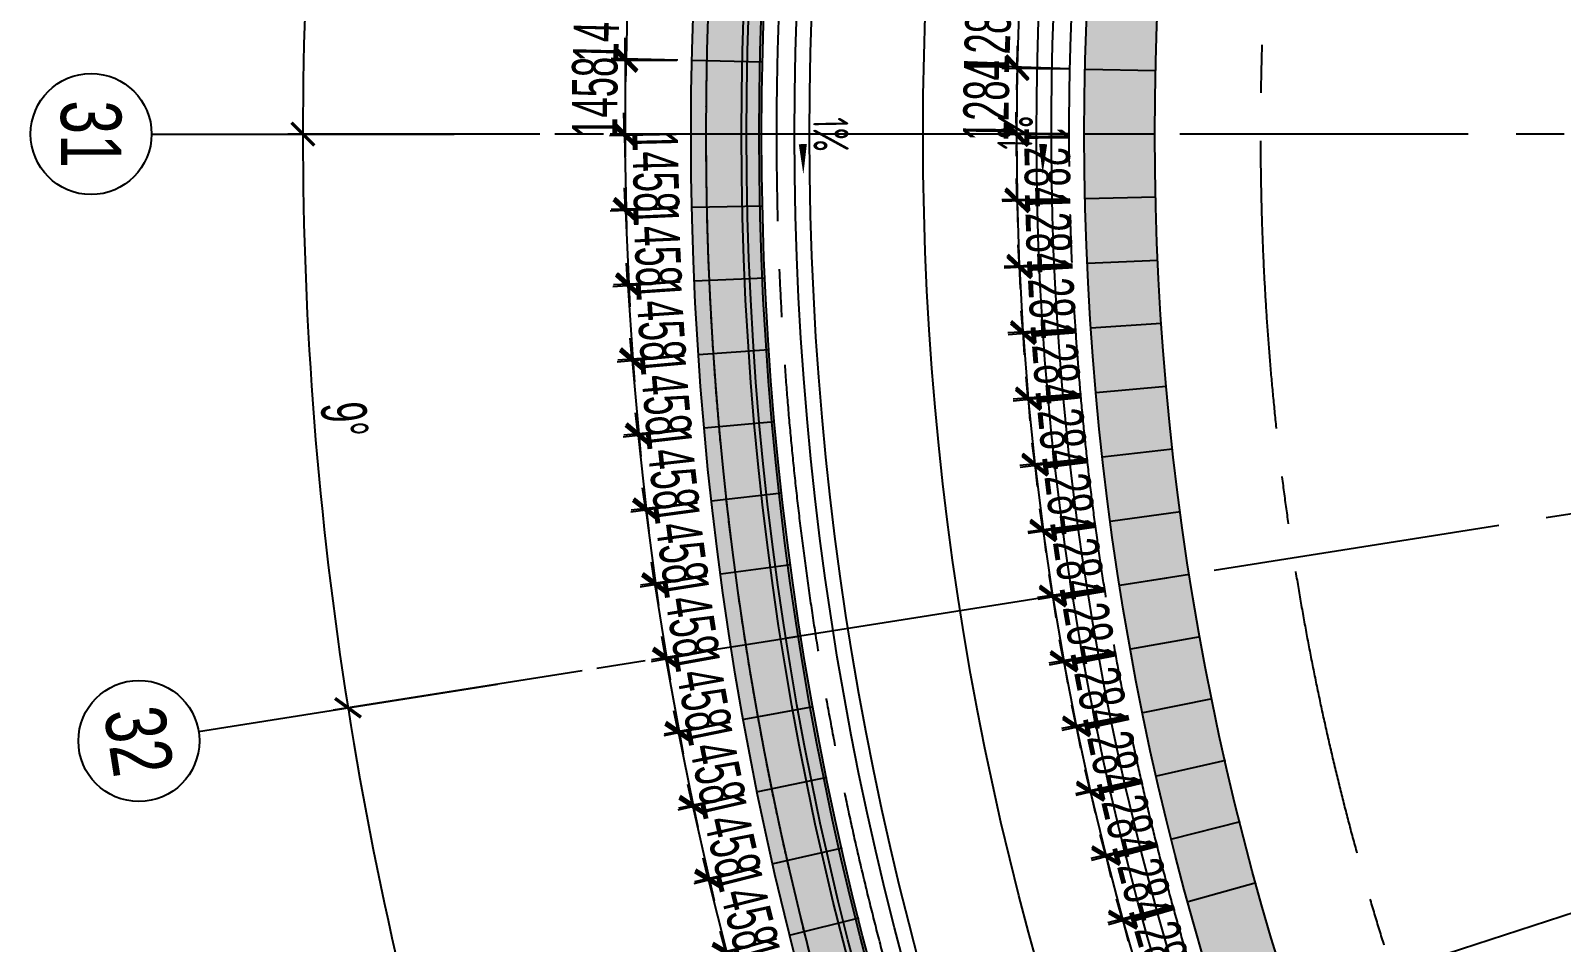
# Model space of a CAD drawing. Extents: x 104132 to 3338343, y -1228862 to 1409848.
# Drawn here: x 1682888 to 1713250, y 74471 to 92544 of the extents above; entities that cross this region are included whole.
import ezdxf
from ezdxf.enums import TextEntityAlignment as Align

# ---------------------------------------------------------------- set-up
doc = ezdxf.new("R2010")
doc.units = 0
doc.linetypes.add('CENTER', pattern=[50.8, 31.75, -6.35, 6.35, -6.35])
doc.linetypes.add('CENTER2', pattern=[28.575, 19.05, -3.175, 3.175, -3.175])
doc.layers.get('0').update_dxf_attribs({"color": 8})
doc.layers.get('Defpoints').update_dxf_attribs({"color": 8})
for name, color, linetype in [('#幕墙线-平面', 8, 'Continuous'), ('#标注', 8, 'Continuous'), ('#轴线', 8, 'CENTER2'), ('A-ROOF-DRAN', 8, 'Continuous'), ('dim', 8, 'Continuous'), ('DIM_SYMB', 8, 'Continuous'), ('DOTE', 8, 'CENTER'), ('IEL-FINE', 8, 'Continuous'), ('分水线', 8, 'Continuous'), ('女儿墙', 8, 'Continuous')]:
    doc.layers.add(name, color=color, linetype=linetype)
doc.styles.add('JHZX', font='jrs.shx', dxfattribs={"width": 0.6, "bigfont": 'jhz.shx'})
doc.styles.add('XD2008', font='xd-hzs.shx', dxfattribs={"width": 0.7, "bigfont": 'xd-hztxt.shx'})
doc.dimstyles.new('JZBZ-300', dxfattribs={"dimscale": 300, "dimtxt": 3, "dimasz": 1.5, "dimexe": 1, "dimexo": 1, "dimgap": 0.5, "dimtad": 1, "dimdec": 0, "dimdsep": 46, "dimtxsty": 'JHZX', "dimblk1": 'ARCHTICK', "dimblk2": 'ARCHTICK', "dimsah": 1, "dimcen": 0, "dimclrd": 1, "dimclre": 1, "dimclrt": 2, "dimadec": 3, "dimazin": 2, "dimtfac": 1, "dimtdec": 0, "dimtix": 1, "dimtmove": 0, "dimatfit": 3, "dimfxl": 1, "dimtolj": 1, "dimlwd": -1, "dimlwe": -1, "dimarcsym": 1})

# ---------------------------------------------------------------- blocks, each defined once
blk = doc.blocks.new('_ARCHTICK')
at = {"color": 0, "linetype": 'ByBlock', "const_width": 0.15}
blk.add_lwpolyline([(-0.5, -0.5), (0.5, 0.5)], dxfattribs=at)
blk = doc.blocks.new('*D34')
at = {"layer": '#标注', "color": 1, "ltscale": 300, "transparency": 16777216}
for p, q in [((504305, -136708), (499367, -135926)), ((503468, -147346), (498468, -147346))]:
    blk.add_line(p, q, dxfattribs=at)
blk.add_arc((571468, -147346), 72700, 171, 180, dxfattribs=at)
at = {"layer": 'Defpoints', "color": 0, "ltscale": 300, "transparency": 16777216}
for p in [(504601, -136755), (499166, -139747), (503768, -147346), (571468, -147346)]:
    blk.add_point(p, dxfattribs=at)
at = {"layer": '#标注', "color": 1, "ltscale": 300, "transparency": 16777216, "xscale": 450, "yscale": 450, "zscale": 450}
for p, rotation in [((499663, -135973), 81.00000000000038), ((498768, -147346), 270.0000000000004)]:
    blk.add_blockref('_ARCHTICK', p, dxfattribs=dict(at, rotation=rotation))
at = {"layer": '#标注', "color": 2, "ltscale": 300, "transparency": 16777216, "insert": (498394, -141595), "char_height": 900, "attachment_point": 5, "rotation": 85.5, "style": 'JHZX'}
blk.add_mtext('\\A1;9°', dxfattribs=at)
blk = doc.blocks.new('*D35')
at = {"layer": '#标注', "color": 1, "ltscale": 300, "transparency": 16777216}
for p, q in [((503468, -147346), (498468, -147346)), ((504305, -157983), (499367, -158766))]:
    blk.add_line(p, q, dxfattribs=at)
blk.add_arc((571468, -147346), 72700, 180, 189, dxfattribs=at)
at = {"layer": 'Defpoints', "color": 0, "ltscale": 300, "transparency": 16777216}
for p in [(503768, -147346), (571468, -147346), (498867, -151151), (504601, -157937)]:
    blk.add_point(p, dxfattribs=at)
at = {"layer": '#标注', "color": 1, "ltscale": 300, "transparency": 16777216, "xscale": 450, "yscale": 450, "zscale": 450}
for p, rotation in [((498768, -147346), 90.00000000000037), ((499663, -158719), 279.0000000000001)]:
    blk.add_blockref('_ARCHTICK', p, dxfattribs=dict(at, rotation=rotation))
at = {"layer": '#标注', "color": 2, "ltscale": 300, "transparency": 16777216, "insert": (499590, -153003), "char_height": 900, "attachment_point": 5, "rotation": 274.5, "style": 'JHZX'}
blk.add_mtext('\\A1;9°', dxfattribs=at)
blk = doc.blocks.new('*D36')
at = {"layer": '#标注', "color": 1, "ltscale": 300, "transparency": 16777216}
for p, q in [((504305, -157983), (499367, -158766)), ((506796, -168359), (502041, -169904))]:
    blk.add_line(p, q, dxfattribs=at)
blk.add_arc((571468, -147346), 72700, 189, 198, dxfattribs=at)
at = {"layer": 'Defpoints', "color": 0, "ltscale": 300, "transparency": 16777216}
for p in [(571468, -147346), (504601, -157937), (500357, -162461), (507081, -168266)]:
    blk.add_point(p, dxfattribs=at)
at = {"layer": '#标注', "color": 1, "ltscale": 300, "transparency": 16777216, "xscale": 450, "yscale": 450, "zscale": 450}
for p, rotation in [((499663, -158719), 98.99999999999973), ((502326, -169811), 287.9999999999989)]:
    blk.add_blockref('_ARCHTICK', p, dxfattribs=dict(at, rotation=rotation))
at = {"layer": '#标注', "color": 2, "ltscale": 300, "transparency": 16777216, "insert": (501360, -164177), "char_height": 900, "attachment_point": 5, "rotation": 283.5, "style": 'JHZX'}
blk.add_mtext('\\A1;9°', dxfattribs=at)
blk = doc.blocks.new('*U1046')
blk.add_line((0, -20), (0, 0))
blk.add_circle((0, -24), 4)
at = {"style": 'JHZX', "width": 0.75}
blk.add_attdef('AXES', text='', height=4, dxfattribs=at).set_placement((0, -24), align=Align.MIDDLE_CENTER)
blk = doc.blocks.new('A$C49f573b4')
at = {"layer": '女儿墙'}
for radius in [63900, 63650]:
    blk.add_circle((0, 0), radius, dxfattribs=at)
blk = doc.blocks.new('*U481')
at = {"layer": '#幕墙线-平面', "ltscale": 300}
blk.add_line((63600, -63600), (65000, -63600), dxfattribs=at)
blk = doc.blocks.new('*U482')
at = {"layer": '#幕墙线-平面'}
for p, rotation in [((901735, -26753), 178.7142857143083), ((903162, -26769), 180), ((904590, -26753), 181.2857142857354), ((906016, -26705), 182.5714285714491), ((907441, -26625), 183.8571428571628), ((908864, -26513), 185.142857142876), ((910283, -26369), 186.4285714285899), ((911700, -26193), 187.7142857143037), ((913112, -25986), 189.000000000017), ((914519, -25747), 190.2857142857308), ((915920, -25476), 191.5714285714447), ((917315, -25174), 192.857142857158), ((918703, -24841), 194.1428571428715)]:
    blk.add_blockref('*U481', p, dxfattribs=dict(at, rotation=rotation))
blk = doc.blocks.new('*U483')
at = {"layer": '#幕墙线-平面', "ltscale": 300}
blk.add_line((55800, -55800), (57200, -55800), dxfattribs=at)
blk = doc.blocks.new('*U484')
at = {"layer": '#幕墙线-平面'}
for p, rotation in [((901910, -18955), 178.7142857143046), ((903162, -18969), 180), ((904415, -18955), 181.2857142857317), ((905666, -18913), 182.5714285714449), ((906916, -18843), 183.8571428571585), ((908164, -18744), 185.1428571428724), ((909410, -18618), 186.4285714285867), ((910653, -18464), 187.7142857143011), ((911892, -18282), 189.0000000000151), ((913126, -18072), 190.2857142857286), ((914355, -17835), 191.5714285714424), ((915579, -17570), 192.857142857156), ((916797, -17278), 194.14285714287), ((918007, -16958), 195.4285714285845)]:
    blk.add_blockref('*U483', p, dxfattribs=dict(at, rotation=rotation))
blk = doc.blocks.new('*D539')
at = {"layer": 'Defpoints', "color": 0, "ltscale": 300, "transparency": 16777216}
for p in [(840135, 20949), (840523, 19544), (839247, 19192)]:
    blk.add_point(p, dxfattribs=at)
at = {"layer": 'dim', "color": 1, "ltscale": 300, "transparency": 16777216}
for p, q in [((838859, 20597), (838740, 21031)), ((839846, 20870), (838570, 20518)), ((838859, 20597), (839247, 19192)), ((840233, 19464), (838958, 19112)), ((839247, 19192), (839367, 18758))]:
    blk.add_line(p, q, dxfattribs=at)
at = {"layer": 'dim', "color": 1, "ltscale": 300, "transparency": 16777216, "xscale": 450, "yscale": 450, "zscale": 450}
for p, rotation in [((838859, 20597), 285.4285714285944), ((839247, 19192), 105.4285714285944)]:
    blk.add_blockref('_ARCHTICK', p, dxfattribs=dict(at, rotation=rotation))
at = {"layer": 'dim', "color": 2, "ltscale": 300, "transparency": 16777216, "insert": (839632, 20054), "char_height": 900, "attachment_point": 5, "rotation": 285.4286, "style": 'JHZX'}
blk.add_mtext('\\A1;1458', dxfattribs=at)
blk = doc.blocks.new('*D540')
at = {"layer": 'Defpoints', "color": 0, "ltscale": 300, "transparency": 16777216}
for p in [(839794, 22368), (840151, 20953), (838868, 20630)]:
    blk.add_point(p, dxfattribs=at)
at = {"layer": 'dim', "color": 1, "ltscale": 300, "transparency": 16777216}
for p, q in [((838511, 22044), (838401, 22481)), ((839503, 22294), (838220, 21971)), ((838511, 22044), (838868, 20630)), ((839860, 20880), (838577, 20557)), ((838868, 20630), (838978, 20194))]:
    blk.add_line(p, q, dxfattribs=at)
at = {"layer": 'dim', "color": 1, "ltscale": 300, "transparency": 16777216, "xscale": 450, "yscale": 450, "zscale": 450}
for p, rotation in [((838511, 22044), 284.1428571428804), ((838868, 20630), 104.1428571428804)]:
    blk.add_blockref('_ARCHTICK', p, dxfattribs=dict(at, rotation=rotation))
at = {"layer": 'dim', "color": 2, "ltscale": 300, "transparency": 16777216, "insert": (839271, 21484), "char_height": 900, "attachment_point": 5, "rotation": 284.1429, "style": 'JHZX'}
blk.add_mtext('\\A1;1458', dxfattribs=at)
blk = doc.blocks.new('*D541')
at = {"layer": 'Defpoints', "color": 0, "ltscale": 300, "transparency": 16777216}
for p in [(839486, 23793), (839810, 22371), (838520, 22077)]:
    blk.add_point(p, dxfattribs=at)
at = {"layer": 'dim', "color": 1, "ltscale": 300, "transparency": 16777216}
for p, q in [((839193, 23726), (837903, 23432)), ((838196, 23499), (838096, 23938)), ((838196, 23499), (838520, 22077)), ((839518, 22305), (838228, 22010)), ((838520, 22077), (838621, 21638))]:
    blk.add_line(p, q, dxfattribs=at)
at = {"layer": 'dim', "color": 1, "ltscale": 300, "transparency": 16777216, "xscale": 450, "yscale": 450, "zscale": 450}
for p, rotation in [((838196, 23499), 282.8571428571627), ((838520, 22077), 102.8571428571628)]:
    blk.add_blockref('_ARCHTICK', p, dxfattribs=dict(at, rotation=rotation))
at = {"layer": 'dim', "color": 2, "ltscale": 300, "transparency": 16777216, "insert": (838943, 22921), "char_height": 900, "attachment_point": 5, "rotation": 282.8571, "style": 'JHZX'}
blk.add_mtext('\\A1;1458', dxfattribs=at)
blk = doc.blocks.new('*D542')
at = {"layer": 'Defpoints', "color": 0, "ltscale": 300, "transparency": 16777216}
for p in [(839209, 25225), (839502, 23796), (838206, 23531)]:
    blk.add_point(p, dxfattribs=at)
at = {"layer": 'dim', "color": 1, "ltscale": 300, "transparency": 16777216}
for p, q in [((837913, 24960), (837823, 25401)), ((838915, 25165), (837619, 24900)), ((837913, 24960), (838206, 23531)), ((839208, 23736), (837912, 23471)), ((838206, 23531), (838296, 23090))]:
    blk.add_line(p, q, dxfattribs=at)
at = {"layer": 'dim', "color": 1, "ltscale": 300, "transparency": 16777216, "xscale": 450, "yscale": 450, "zscale": 450}
for p, rotation in [((837913, 24960), 281.5714285714531), ((838206, 23531), 101.5714285714531)]:
    blk.add_blockref('_ARCHTICK', p, dxfattribs=dict(at, rotation=rotation))
at = {"layer": 'dim', "color": 2, "ltscale": 300, "transparency": 16777216, "insert": (838647, 24366), "char_height": 900, "attachment_point": 5, "rotation": 281.5714, "style": 'JHZX'}
blk.add_mtext('\\A1;1458', dxfattribs=at)
blk = doc.blocks.new('*D543')
at = {"layer": 'Defpoints', "color": 0, "ltscale": 300, "transparency": 16777216}
for p in [(838965, 26663), (839225, 25228), (837924, 24992)]:
    blk.add_point(p, dxfattribs=at)
at = {"layer": 'dim', "color": 1, "ltscale": 300, "transparency": 16777216}
for p, q in [((837663, 26427), (837583, 26870)), ((838670, 26610), (837368, 26373)), ((837663, 26427), (837924, 24992)), ((838930, 25175), (837628, 24938)), ((837924, 24992), (838004, 24549))]:
    blk.add_line(p, q, dxfattribs=at)
at = {"layer": 'dim', "color": 1, "ltscale": 300, "transparency": 16777216, "xscale": 450, "yscale": 450, "zscale": 450}
for p, rotation in [((837663, 26427), 280.2857142857374), ((837924, 24992), 100.2857142857373)]:
    blk.add_blockref('_ARCHTICK', p, dxfattribs=dict(at, rotation=rotation))
at = {"layer": 'dim', "color": 2, "ltscale": 300, "transparency": 16777216, "insert": (838384, 25817), "char_height": 900, "attachment_point": 5, "rotation": 280.2857, "style": 'JHZX'}
blk.add_mtext('\\A1;1458', dxfattribs=at)
blk = doc.blocks.new('*D544')
at = {"layer": 'Defpoints', "color": 0, "ltscale": 300, "transparency": 16777216}
for p in [(838753, 28106), (837674, 26459), (838981, 26666)]:
    blk.add_point(p, dxfattribs=at)
at = {"layer": 'dim', "color": 1, "ltscale": 300, "transparency": 16777216}
for p, q in [((837446, 27899), (837376, 28344)), ((838457, 28059), (837150, 27852)), ((837446, 27899), (837674, 26459)), ((838685, 26619), (837378, 26412)), ((837674, 26459), (837745, 26014))]:
    blk.add_line(p, q, dxfattribs=at)
at = {"layer": 'dim', "color": 1, "ltscale": 300, "transparency": 16777216, "xscale": 450, "yscale": 450, "zscale": 450}
for p, rotation in [((837446, 27899), 279.0000000000229), ((837674, 26459), 99.00000000002282)]:
    blk.add_blockref('_ARCHTICK', p, dxfattribs=dict(at, rotation=rotation))
at = {"layer": 'dim', "color": 2, "ltscale": 300, "transparency": 16777216, "insert": (838153, 27273), "char_height": 900, "attachment_point": 5, "rotation": 279, "style": 'JHZX'}
blk.add_mtext('\\A1;1458', dxfattribs=at)
blk = doc.blocks.new('*D545')
at = {"layer": 'Defpoints', "color": 0, "ltscale": 300, "transparency": 16777216}
for p in [(838573, 29554), (838769, 28108), (837458, 27931)]:
    blk.add_point(p, dxfattribs=at)
at = {"layer": 'dim', "color": 1, "ltscale": 300, "transparency": 16777216}
for p, q in [((837262, 29376), (837202, 29822)), ((838276, 29513), (836965, 29336)), ((837262, 29376), (837458, 27931)), ((838472, 28068), (837161, 27891)), ((837458, 27931), (837518, 27485))]:
    blk.add_line(p, q, dxfattribs=at)
at = {"layer": 'dim', "color": 1, "ltscale": 300, "transparency": 16777216, "xscale": 450, "yscale": 450, "zscale": 450}
for p, rotation in [((837262, 29376), 277.7142857143112), ((837458, 27931), 97.71428571431127)]:
    blk.add_blockref('_ARCHTICK', p, dxfattribs=dict(at, rotation=rotation))
at = {"layer": 'dim', "color": 2, "ltscale": 300, "transparency": 16777216, "insert": (837955, 28734), "char_height": 900, "attachment_point": 5, "rotation": 277.7143, "style": 'JHZX'}
blk.add_mtext('\\A1;1458', dxfattribs=at)
blk = doc.blocks.new('*D546')
at = {"layer": 'Defpoints', "color": 0, "ltscale": 300, "transparency": 16777216}
for p in [(838426, 31005), (838590, 29555), (837275, 29407)]:
    blk.add_point(p, dxfattribs=at)
at = {"layer": 'dim', "color": 1, "ltscale": 300, "transparency": 16777216}
for p, q in [((837112, 30857), (837061, 31304)), ((838128, 30971), (836814, 30823)), ((837112, 30857), (837275, 29407)), ((838291, 29522), (836977, 29374)), ((837275, 29407), (837325, 28960))]:
    blk.add_line(p, q, dxfattribs=at)
at = {"layer": 'dim', "color": 1, "ltscale": 300, "transparency": 16777216, "xscale": 450, "yscale": 450, "zscale": 450}
for p, rotation in [((837112, 30857), 276.4285714285972), ((837275, 29407), 96.42857142859724)]:
    blk.add_blockref('_ARCHTICK', p, dxfattribs=dict(at, rotation=rotation))
at = {"layer": 'dim', "color": 2, "ltscale": 300, "transparency": 16777216, "insert": (837789, 30199), "char_height": 900, "attachment_point": 5, "rotation": 276.4286, "style": 'JHZX'}
blk.add_mtext('\\A1;1458', dxfattribs=at)
blk = doc.blocks.new('*D547')
at = {"layer": 'Defpoints', "color": 0, "ltscale": 300, "transparency": 16777216}
for p in [(838312, 32459), (838443, 31006), (837125, 30888)]:
    blk.add_point(p, dxfattribs=at)
at = {"layer": 'dim', "color": 1, "ltscale": 300, "transparency": 16777216}
for p, q in [((836994, 32340), (836954, 32788)), ((838013, 32432), (836695, 32313)), ((836994, 32340), (837125, 30888)), ((838144, 30979), (836826, 30861)), ((837125, 30888), (837165, 30439))]:
    blk.add_line(p, q, dxfattribs=at)
at = {"layer": 'dim', "color": 1, "ltscale": 300, "transparency": 16777216, "xscale": 450, "yscale": 450, "zscale": 450}
for p, rotation in [((836994, 32340), 275.1428571428845), ((837125, 30888), 95.14285714288447)]:
    blk.add_blockref('_ARCHTICK', p, dxfattribs=dict(at, rotation=rotation))
at = {"layer": 'dim', "color": 2, "ltscale": 300, "transparency": 16777216, "insert": (837657, 31668), "char_height": 900, "attachment_point": 5, "rotation": 275.1429, "style": 'JHZX'}
blk.add_mtext('\\A1;1458', dxfattribs=at)
blk = doc.blocks.new('*D548')
at = {"layer": 'Defpoints', "color": 0, "ltscale": 300, "transparency": 16777216}
for p in [(838230, 33915), (837008, 32371), (838328, 32460)]:
    blk.add_point(p, dxfattribs=at)
at = {"layer": 'dim', "color": 1, "ltscale": 300, "transparency": 16777216}
for p, q in [((836910, 33826), (836880, 34275)), ((837931, 33895), (836611, 33806)), ((836910, 33826), (837008, 32371)), ((838029, 32440), (836709, 32351)), ((837008, 32371), (837038, 31922))]:
    blk.add_line(p, q, dxfattribs=at)
at = {"layer": 'dim', "color": 1, "ltscale": 300, "transparency": 16777216, "xscale": 450, "yscale": 450, "zscale": 450}
for p, rotation in [((836910, 33826), 273.8571428571719), ((837008, 32371), 93.85714285717185)]:
    blk.add_blockref('_ARCHTICK', p, dxfattribs=dict(at, rotation=rotation))
at = {"layer": 'dim', "color": 2, "ltscale": 300, "transparency": 16777216, "insert": (837558, 33139), "char_height": 900, "attachment_point": 5, "rotation": 273.8571, "style": 'JHZX'}
blk.add_mtext('\\A1;1458', dxfattribs=at)
blk = doc.blocks.new('*D549')
at = {"layer": 'Defpoints', "color": 0, "ltscale": 300, "transparency": 16777216}
for p in [(838181, 35373), (836925, 33856), (838246, 33916)]:
    blk.add_point(p, dxfattribs=at)
at = {"layer": 'dim', "color": 1, "ltscale": 300, "transparency": 16777216}
for p, q in [((836859, 35313), (836839, 35763)), ((837881, 35359), (836560, 35300)), ((836859, 35313), (836925, 33856)), ((837947, 33902), (836625, 33843)), ((836925, 33856), (836945, 33407))]:
    blk.add_line(p, q, dxfattribs=at)
at = {"layer": 'dim', "color": 1, "ltscale": 300, "transparency": 16777216, "xscale": 450, "yscale": 450, "zscale": 450}
for p, rotation in [((836859, 35313), 272.5714285714539), ((836925, 33856), 92.57142857145394)]:
    blk.add_blockref('_ARCHTICK', p, dxfattribs=dict(at, rotation=rotation))
at = {"layer": 'dim', "color": 2, "ltscale": 300, "transparency": 16777216, "insert": (837491, 34612), "char_height": 900, "attachment_point": 5, "rotation": 272.5714, "style": 'JHZX'}
blk.add_mtext('\\A1;1458', dxfattribs=at)
blk = doc.blocks.new('*D550')
at = {"layer": 'Defpoints', "color": 0, "ltscale": 300, "transparency": 16777216}
for p in [(838165, 36831), (836875, 35343), (838197, 35373)]:
    blk.add_point(p, dxfattribs=at)
at = {"layer": 'dim', "color": 1, "ltscale": 300, "transparency": 16777216}
for p, q in [((836842, 36801), (836832, 37251)), ((837865, 36824), (836542, 36795)), ((836842, 36801), (836875, 35343)), ((837897, 35366), (836575, 35337)), ((836875, 35343), (836885, 34893))]:
    blk.add_line(p, q, dxfattribs=at)
at = {"layer": 'dim', "color": 1, "ltscale": 300, "transparency": 16777216, "xscale": 450, "yscale": 450, "zscale": 450}
for p, rotation in [((836842, 36801), 271.2857142857409), ((836875, 35343), 91.28571428574091)]:
    blk.add_blockref('_ARCHTICK', p, dxfattribs=dict(at, rotation=rotation))
at = {"layer": 'dim', "color": 2, "ltscale": 300, "transparency": 16777216, "insert": (837458, 36086), "char_height": 900, "attachment_point": 5, "rotation": 271.2857, "style": 'JHZX'}
blk.add_mtext('\\A1;1458', dxfattribs=at)
blk = doc.blocks.new('*D551')
at = {"layer": 'Defpoints', "color": 0, "ltscale": 300, "transparency": 16777216}
for p in [(838181, 38289), (836858, 36831), (838181, 36831)]:
    blk.add_point(p, dxfattribs=at)
at = {"layer": 'dim', "color": 1, "ltscale": 300, "transparency": 16777216}
for p, q in [((836858, 38289), (836858, 38739)), ((837881, 38289), (836558, 38289)), ((836858, 38289), (836858, 36831)), ((837881, 36831), (836558, 36831)), ((836858, 36831), (836858, 36381))]:
    blk.add_line(p, q, dxfattribs=at)
at = {"layer": 'dim', "color": 1, "ltscale": 300, "transparency": 16777216, "xscale": 450, "yscale": 450, "zscale": 450}
for p, rotation in [((836858, 38289), 270), ((836858, 36831), 90)]:
    blk.add_blockref('_ARCHTICK', p, dxfattribs=dict(at, rotation=rotation))
at = {"layer": 'dim', "color": 2, "ltscale": 300, "transparency": 16777216, "insert": (836258, 37560), "char_height": 900, "attachment_point": 5, "rotation": 90, "style": 'JHZX'}
blk.add_mtext('\\A1;1458', dxfattribs=at)
blk = doc.blocks.new('*D552')
at = {"layer": 'Defpoints', "color": 0, "ltscale": 300, "transparency": 16777216}
for p in [(838230, 39747), (836875, 38319), (838197, 38289)]:
    blk.add_point(p, dxfattribs=at)
at = {"layer": 'dim', "color": 1, "ltscale": 300, "transparency": 16777216}
for p, q in [((836907, 39777), (836918, 40227)), ((837930, 39754), (836607, 39784)), ((836907, 39777), (836875, 38319)), ((837897, 38296), (836575, 38326)), ((836875, 38319), (836865, 37869))]:
    blk.add_line(p, q, dxfattribs=at)
at = {"layer": 'dim', "color": 1, "ltscale": 300, "transparency": 16777216, "xscale": 450, "yscale": 450, "zscale": 450}
for p, rotation in [((836907, 39777), 268.7142857143139), ((836875, 38319), 88.71428571431396)]:
    blk.add_blockref('_ARCHTICK', p, dxfattribs=dict(at, rotation=rotation))
at = {"layer": 'dim', "color": 2, "ltscale": 300, "transparency": 16777216, "insert": (836291, 39061), "char_height": 900, "attachment_point": 5, "rotation": 88.7143, "style": 'JHZX'}
blk.add_mtext('\\A1;1458', dxfattribs=at)
blk = doc.blocks.new('*D798')
at = {"layer": '#标注', "color": 1, "ltscale": 300, "transparency": 16777216}
for p, q in [((844673, 39443), (844688, 39892)), ((845720, 39407), (844373, 39453)), ((844673, 39443), (844630, 38160)), ((845677, 38125), (844330, 38170)), ((844630, 38160), (844615, 37710))]:
    blk.add_line(p, q, dxfattribs=at)
at = {"layer": 'Defpoints', "color": 0, "ltscale": 300, "transparency": 16777216}
for p in [(846020, 39397), (844630, 38160), (845977, 38115)]:
    blk.add_point(p, dxfattribs=at)
at = {"layer": '#标注', "color": 1, "ltscale": 300, "transparency": 16777216, "xscale": 450, "yscale": 450, "zscale": 450}
for p, rotation in [((844673, 39443), 268.0714285702117), ((844630, 38160), 88.0714285702117)]:
    blk.add_blockref('_ARCHTICK', p, dxfattribs=dict(at, rotation=rotation))
at = {"layer": '#标注', "color": 2, "ltscale": 300, "transparency": 16777216, "insert": (844052, 38821), "char_height": 900, "attachment_point": 5, "rotation": 88.0714, "style": 'JHZX'}
blk.add_mtext('\\A1;1284', dxfattribs=at)
blk = doc.blocks.new('*D799')
at = {"layer": '#标注', "color": 1, "ltscale": 300, "transparency": 16777216}
for p, q in [((844629, 38130), (844634, 38580)), ((845677, 38118), (844329, 38133)), ((844629, 38130), (844615, 36846)), ((845663, 36834), (844315, 36850)), ((844615, 36846), (844610, 36396))]:
    blk.add_line(p, q, dxfattribs=at)
at = {"layer": 'Defpoints', "color": 0, "ltscale": 300, "transparency": 16777216}
for p in [(845977, 38115), (844615, 36846), (845962, 36831)]:
    blk.add_point(p, dxfattribs=at)
at = {"layer": '#标注', "color": 1, "ltscale": 300, "transparency": 16777216, "xscale": 450, "yscale": 450, "zscale": 450}
for p, rotation in [((844629, 38130), 269.3571428559279), ((844615, 36846), 89.35714285592786)]:
    blk.add_blockref('_ARCHTICK', p, dxfattribs=dict(at, rotation=rotation))
at = {"layer": '#标注', "color": 2, "ltscale": 300, "transparency": 16777216, "insert": (844022, 37495), "char_height": 900, "attachment_point": 5, "rotation": 89.3571, "style": 'JHZX'}
blk.add_mtext('\\A1;1284', dxfattribs=at)
blk = doc.blocks.new('*D800')
at = {"layer": '#标注', "color": 1, "ltscale": 300, "transparency": 16777216}
for p, q in [((844615, 36816), (844610, 37266)), ((845663, 36828), (844315, 36813)), ((844615, 36816), (844629, 35532)), ((845677, 35544), (844329, 35529)), ((844629, 35532), (844634, 35083))]:
    blk.add_line(p, q, dxfattribs=at)
at = {"layer": 'Defpoints', "color": 0, "ltscale": 300, "transparency": 16777216}
for p in [(845962, 36831), (844629, 35532), (845977, 35548)]:
    blk.add_point(p, dxfattribs=at)
at = {"layer": '#标注', "color": 1, "ltscale": 300, "transparency": 16777216, "xscale": 450, "yscale": 450, "zscale": 450}
for p, rotation in [((844615, 36816), 270.6428571416399), ((844629, 35532), 90.64285714163991)]:
    blk.add_blockref('_ARCHTICK', p, dxfattribs=dict(at, rotation=rotation))
at = {"layer": '#标注', "color": 2, "ltscale": 300, "transparency": 16777216, "insert": (845222, 36181), "char_height": 900, "attachment_point": 5, "rotation": 270.6429, "style": 'JHZX'}
blk.add_mtext('\\A1;1284', dxfattribs=at)
blk = doc.blocks.new('*D801')
at = {"layer": '#标注', "color": 1, "ltscale": 300, "transparency": 16777216}
for p, q in [((844630, 35502), (844615, 35952)), ((845677, 35538), (844330, 35492)), ((844630, 35502), (844673, 34219)), ((845720, 34255), (844373, 34209)), ((844673, 34219), (844688, 33770))]:
    blk.add_line(p, q, dxfattribs=at)
at = {"layer": 'Defpoints', "color": 0, "ltscale": 300, "transparency": 16777216}
for p in [(845977, 35548), (844673, 34219), (846020, 34265)]:
    blk.add_point(p, dxfattribs=at)
at = {"layer": '#标注', "color": 1, "ltscale": 300, "transparency": 16777216, "xscale": 450, "yscale": 450, "zscale": 450}
for p, rotation in [((844630, 35502), 271.9285714273601), ((844673, 34219), 91.92857142736014)]:
    blk.add_blockref('_ARCHTICK', p, dxfattribs=dict(at, rotation=rotation))
at = {"layer": '#标注', "color": 2, "ltscale": 300, "transparency": 16777216, "insert": (845251, 34881), "char_height": 900, "attachment_point": 5, "rotation": 271.9286, "style": 'JHZX'}
blk.add_mtext('\\A1;1284', dxfattribs=at)
blk = doc.blocks.new('*D802')
at = {"layer": '#标注', "color": 1, "ltscale": 300, "transparency": 16777216}
for p, q in [((844674, 34189), (844649, 34639)), ((845721, 34248), (844375, 34172)), ((844674, 34189), (844746, 32908)), ((845793, 32966), (844447, 32891)), ((844746, 32908), (844772, 32458))]:
    blk.add_line(p, q, dxfattribs=at)
at = {"layer": 'Defpoints', "color": 0, "ltscale": 300, "transparency": 16777216}
for p in [(846020, 34265), (844746, 32908), (846092, 32983)]:
    blk.add_point(p, dxfattribs=at)
at = {"layer": '#标注', "color": 1, "ltscale": 300, "transparency": 16777216, "xscale": 450, "yscale": 450, "zscale": 450}
for p, rotation in [((844674, 34189), 273.2142857130694), ((844746, 32908), 93.21428571306943)]:
    blk.add_blockref('_ARCHTICK', p, dxfattribs=dict(at, rotation=rotation))
at = {"layer": '#标注', "color": 2, "ltscale": 300, "transparency": 16777216, "insert": (845309, 33582), "char_height": 900, "attachment_point": 5, "rotation": 273.2143, "style": 'JHZX'}
blk.add_mtext('\\A1;1284', dxfattribs=at)
blk = doc.blocks.new('*D803')
at = {"layer": '#标注', "color": 1, "ltscale": 300, "transparency": 16777216}
for p, q in [((844748, 32878), (844713, 33326)), ((845793, 32960), (844449, 32854)), ((844748, 32878), (844849, 31598)), ((845894, 31680), (844550, 31574)), ((844849, 31598), (844884, 31149))]:
    blk.add_line(p, q, dxfattribs=at)
at = {"layer": 'Defpoints', "color": 0, "ltscale": 300, "transparency": 16777216}
for p in [(846092, 32983), (844849, 31598), (846193, 31704)]:
    blk.add_point(p, dxfattribs=at)
at = {"layer": '#标注', "color": 1, "ltscale": 300, "transparency": 16777216, "xscale": 450, "yscale": 450, "zscale": 450}
for p, rotation in [((844748, 32878), 274.4999999987833), ((844849, 31598), 94.49999999878327)]:
    blk.add_blockref('_ARCHTICK', p, dxfattribs=dict(at, rotation=rotation))
at = {"layer": '#标注', "color": 2, "ltscale": 300, "transparency": 16777216, "insert": (845397, 32285), "char_height": 900, "attachment_point": 5, "rotation": 274.5, "style": 'JHZX'}
blk.add_mtext('\\A1;1284', dxfattribs=at)
blk = doc.blocks.new('*D804')
at = {"layer": '#标注', "color": 1, "ltscale": 300, "transparency": 16777216}
for p, q in [((844852, 31568), (844806, 32016)), ((845894, 31673), (844553, 31538)), ((844852, 31568), (844981, 30291)), ((846024, 30396), (844683, 30261)), ((844981, 30291), (845027, 29843))]:
    blk.add_line(p, q, dxfattribs=at)
at = {"layer": 'Defpoints', "color": 0, "ltscale": 300, "transparency": 16777216}
for p in [(846193, 31704), (846322, 30427), (844981, 30291)]:
    blk.add_point(p, dxfattribs=at)
at = {"layer": '#标注', "color": 1, "ltscale": 300, "transparency": 16777216, "xscale": 450, "yscale": 450, "zscale": 450}
for p, rotation in [((844852, 31568), 275.7857142844944), ((844981, 30291), 95.78571428449432)]:
    blk.add_blockref('_ARCHTICK', p, dxfattribs=dict(at, rotation=rotation))
at = {"layer": '#标注', "color": 2, "ltscale": 300, "transparency": 16777216, "insert": (845513, 30990), "char_height": 900, "attachment_point": 5, "rotation": 275.7857, "style": 'JHZX'}
blk.add_mtext('\\A1;1284', dxfattribs=at)
blk = doc.blocks.new('*D805')
at = {"layer": '#标注', "color": 1, "ltscale": 300, "transparency": 16777216}
for p, q in [((844985, 30261), (844929, 30707)), ((846024, 30390), (844687, 30224)), ((844985, 30261), (845143, 28987)), ((846182, 29116), (844845, 28950)), ((845143, 28987), (845198, 28540))]:
    blk.add_line(p, q, dxfattribs=at)
at = {"layer": 'Defpoints', "color": 0, "ltscale": 300, "transparency": 16777216}
for p in [(846322, 30427), (846480, 29153), (845143, 28987)]:
    blk.add_point(p, dxfattribs=at)
at = {"layer": '#标注', "color": 1, "ltscale": 300, "transparency": 16777216, "xscale": 450, "yscale": 450, "zscale": 450}
for p, rotation in [((844985, 30261), 277.0714285702143), ((845143, 28987), 97.07142857021431)]:
    blk.add_blockref('_ARCHTICK', p, dxfattribs=dict(at, rotation=rotation))
at = {"layer": '#标注', "color": 2, "ltscale": 300, "transparency": 16777216, "insert": (845659, 29698), "char_height": 900, "attachment_point": 5, "rotation": 277.0714, "style": 'JHZX'}
blk.add_mtext('\\A1;1284', dxfattribs=at)
blk = doc.blocks.new('*D806')
at = {"layer": '#标注', "color": 1, "ltscale": 300, "transparency": 16777216}
for p, q in [((845147, 28957), (845081, 29402)), ((846183, 29109), (844850, 28913)), ((845147, 28957), (845333, 27687)), ((846370, 27839), (845036, 27644)), ((845333, 27687), (845399, 27242))]:
    blk.add_line(p, q, dxfattribs=at)
at = {"layer": 'Defpoints', "color": 0, "ltscale": 300, "transparency": 16777216}
for p in [(846480, 29153), (845333, 27687), (846667, 27883)]:
    blk.add_point(p, dxfattribs=at)
at = {"layer": '#标注', "color": 1, "ltscale": 300, "transparency": 16777216, "xscale": 450, "yscale": 450, "zscale": 450}
for p, rotation in [((845147, 28957), 278.3571428559296), ((845333, 27687), 98.35714285592965)]:
    blk.add_blockref('_ARCHTICK', p, dxfattribs=dict(at, rotation=rotation))
at = {"layer": '#标注', "color": 2, "ltscale": 300, "transparency": 16777216, "insert": (845834, 28409), "char_height": 900, "attachment_point": 5, "rotation": 278.3571, "style": 'JHZX'}
blk.add_mtext('\\A1;1284', dxfattribs=at)
blk = doc.blocks.new('*D807')
at = {"layer": '#标注', "color": 1, "ltscale": 300, "transparency": 16777216}
for p, q in [((845338, 27657), (845263, 28101)), ((846371, 27833), (845042, 27607)), ((845338, 27657), (845553, 26392)), ((846586, 26567), (845257, 26342)), ((845553, 26392), (845628, 25948))]:
    blk.add_line(p, q, dxfattribs=at)
at = {"layer": 'Defpoints', "color": 0, "ltscale": 300, "transparency": 16777216}
for p in [(846667, 27883), (846882, 26618), (845553, 26392)]:
    blk.add_point(p, dxfattribs=at)
at = {"layer": '#标注', "color": 1, "ltscale": 300, "transparency": 16777216, "xscale": 450, "yscale": 450, "zscale": 450}
for p, rotation in [((845338, 27657), 279.6428571416433), ((845553, 26392), 99.6428571416433)]:
    blk.add_blockref('_ARCHTICK', p, dxfattribs=dict(at, rotation=rotation))
at = {"layer": '#标注', "color": 2, "ltscale": 300, "transparency": 16777216, "insert": (846037, 27125), "char_height": 900, "attachment_point": 5, "rotation": 279.6429, "style": 'JHZX'}
blk.add_mtext('\\A1;1284', dxfattribs=at)
blk = doc.blocks.new('*D808')
at = {"layer": '#标注', "color": 1, "ltscale": 300, "transparency": 16777216}
for p, q in [((845558, 26362), (845473, 26804)), ((846587, 26561), (845264, 26305)), ((845558, 26362), (845802, 25102)), ((846830, 25300), (845507, 25045)), ((845802, 25102), (845887, 24660))]:
    blk.add_line(p, q, dxfattribs=at)
at = {"layer": 'Defpoints', "color": 0, "ltscale": 300, "transparency": 16777216}
for p in [(846882, 26618), (847125, 25357), (845802, 25102)]:
    blk.add_point(p, dxfattribs=at)
at = {"layer": '#标注', "color": 1, "ltscale": 300, "transparency": 16777216, "xscale": 450, "yscale": 450, "zscale": 450}
for p, rotation in [((845558, 26362), 280.9285714273588), ((845802, 25102), 100.9285714273588)]:
    blk.add_blockref('_ARCHTICK', p, dxfattribs=dict(at, rotation=rotation))
at = {"layer": '#标注', "color": 2, "ltscale": 300, "transparency": 16777216, "insert": (846269, 25846), "char_height": 900, "attachment_point": 5, "rotation": 280.9286, "style": 'JHZX'}
blk.add_mtext('\\A1;1284', dxfattribs=at)
blk = doc.blocks.new('*D809')
at = {"layer": '#标注', "color": 1, "ltscale": 300, "transparency": 16777216}
for p, q in [((845808, 25072), (845713, 25512)), ((846832, 25294), (845515, 25009)), ((845808, 25072), (846079, 23818)), ((847103, 24039), (845786, 23754)), ((846079, 23818), (846175, 23378))]:
    blk.add_line(p, q, dxfattribs=at)
at = {"layer": 'Defpoints', "color": 0, "ltscale": 300, "transparency": 16777216}
for p in [(847125, 25357), (847397, 24103), (846079, 23818)]:
    blk.add_point(p, dxfattribs=at)
at = {"layer": '#标注', "color": 1, "ltscale": 300, "transparency": 16777216, "xscale": 450, "yscale": 450, "zscale": 450}
for p, rotation in [((845808, 25072), 282.2142857130746), ((846079, 23818), 102.2142857130746)]:
    blk.add_blockref('_ARCHTICK', p, dxfattribs=dict(at, rotation=rotation))
at = {"layer": '#标注', "color": 2, "ltscale": 300, "transparency": 16777216, "insert": (846530, 24572), "char_height": 900, "attachment_point": 5, "rotation": 282.2143, "style": 'JHZX'}
blk.add_mtext('\\A1;1284', dxfattribs=at)
blk = doc.blocks.new('*D810')
at = {"layer": '#标注', "color": 1, "ltscale": 300, "transparency": 16777216}
for p, q in [((847105, 24033), (845794, 23718)), ((846086, 23788), (845981, 24226)), ((846086, 23788), (846386, 22540)), ((847405, 22785), (846094, 22470)), ((846386, 22540), (846491, 22103))]:
    blk.add_line(p, q, dxfattribs=at)
at = {"layer": 'Defpoints', "color": 0, "ltscale": 300, "transparency": 16777216}
for p in [(847397, 24103), (847696, 22855), (846386, 22540)]:
    blk.add_point(p, dxfattribs=at)
at = {"layer": '#标注', "color": 1, "ltscale": 300, "transparency": 16777216, "xscale": 450, "yscale": 450, "zscale": 450}
for p, rotation in [((846086, 23788), 283.4999999987797), ((846386, 22540), 103.4999999987797)]:
    blk.add_blockref('_ARCHTICK', p, dxfattribs=dict(at, rotation=rotation))
at = {"layer": '#标注', "color": 2, "ltscale": 300, "transparency": 16777216, "insert": (846819, 23304), "char_height": 900, "attachment_point": 5, "rotation": 283.5, "style": 'JHZX'}
blk.add_mtext('\\A1;1284', dxfattribs=at)
blk = doc.blocks.new('*D811')
at = {"layer": '#标注', "color": 1, "ltscale": 300, "transparency": 16777216}
for p, q in [((847406, 22778), (846103, 22434)), ((846393, 22511), (846278, 22946)), ((846393, 22511), (846721, 21270)), ((847734, 21537), (846431, 21193)), ((846721, 21270), (846835, 20835))]:
    blk.add_line(p, q, dxfattribs=at)
at = {"layer": 'Defpoints', "color": 0, "ltscale": 300, "transparency": 16777216}
for p in [(847696, 22855), (848024, 21614), (846721, 21270)]:
    blk.add_point(p, dxfattribs=at)
at = {"layer": '#标注', "color": 1, "ltscale": 300, "transparency": 16777216, "xscale": 450, "yscale": 450, "zscale": 450}
for p, rotation in [((846393, 22511), 284.7857142844978), ((846721, 21270), 104.7857142844979)]:
    blk.add_blockref('_ARCHTICK', p, dxfattribs=dict(at, rotation=rotation))
at = {"layer": '#标注', "color": 2, "ltscale": 300, "transparency": 16777216, "insert": (847137, 22043), "char_height": 900, "attachment_point": 5, "rotation": 284.7857, "style": 'JHZX'}
blk.add_mtext('\\A1;1284', dxfattribs=at)
blk = doc.blocks.new('*D812')
at = {"layer": '#标注', "color": 1, "ltscale": 300, "transparency": 16777216}
for p, q in [((846729, 21241), (846604, 21673)), ((847736, 21531), (846440, 21158)), ((846729, 21241), (847084, 20007)), ((848091, 20297), (846796, 19924)), ((847084, 20007), (847209, 19575))]:
    blk.add_line(p, q, dxfattribs=at)
at = {"layer": 'Defpoints', "color": 0, "ltscale": 300, "transparency": 16777216}
for p in [(848024, 21614), (848379, 20380), (847084, 20007)]:
    blk.add_point(p, dxfattribs=at)
at = {"layer": '#标注', "color": 1, "ltscale": 300, "transparency": 16777216, "xscale": 450, "yscale": 450, "zscale": 450}
for p, rotation in [((846729, 21241), 286.0714285702099), ((847084, 20007), 106.0714285702099)]:
    blk.add_blockref('_ARCHTICK', p, dxfattribs=dict(at, rotation=rotation))
at = {"layer": '#标注', "color": 2, "ltscale": 300, "transparency": 16777216, "insert": (847483, 20790), "char_height": 900, "attachment_point": 5, "rotation": 286.0714, "style": 'JHZX'}
blk.add_mtext('\\A1;1284', dxfattribs=at)
blk = doc.blocks.new('轴网20240313')
at = {"layer": '#标注', "ltscale": 300}
blk.add_circle((571467.9, -147345.9), 64700, dxfattribs=at)
at = {"layer": '#轴线', "ltscale": 300}
for p, q in [((556167.9, -147345.9), (503767.9, -147345.9)), ((556356.2, -149739.3), (504601.4, -157936.5)), ((556916.7, -152073.9), (507081.3, -168266.3))]:
    blk.add_line(p, q, dxfattribs=at)
for radius in [64700, 63300, 57500, 53700]:
    blk.add_circle((571467.9, -147345.9), radius, dxfattribs=at)
at = {"layer": '#标注', "xscale": 300, "yscale": 300, "zscale": 300}
for p, rotation, values in [((501767.9, -147345.9), 270, {'AXES': '31'}), ((502626, -158249.4), 278.9999999999865, {'AXES': '32'})]:
    blk.add_blockref('*U1046', p, dxfattribs=dict(at, rotation=rotation)).add_auto_attribs(values)
at = {"layer": '#标注', "ltscale": 300}
for base, p1, p2, picture, middle in [((499166.1, -139746.7), (504601.4, -136755.3), (503767.9, -147345.9), '*D34', (498393.8, -141594.8)), ((498867.5, -151150.7), (503767.9, -147345.9), (504601.4, -157936.5), '*D35', (499590.1, -153002.8)), ((500356.5, -162461.1), (504601.4, -157936.5), (507081.3, -168266.3), '*D36', (501360, -164177.3))]:
    dim = blk.add_angular_dim_3p(base=base, center=(571467.9, -147345.9), p1=p1, p2=p2, dimstyle='JZBZ-300', dxfattribs=at)
    dim.commit()
    dim.dimension.update_dxf_attribs({"geometry": picture, "text_midpoint": middle})
blk = doc.blocks.new('ERTQWE')
at = {"layer": '#标注', "ltscale": 300}
for p1, p2, distance, picture, middle in [((846020.1, 39397.3), (845976.9, 38114.5), -1347.8, '*D798', (844051.8, 38821.5)), ((845976.8847, 38114.5159), (845962.4838, 36831.0586), -1347.78, '*D799', (844022.0268, 37494.6408)), ((845962.5, 36831.1), (845976.9, 35547.6), -1347.8, '*D800', (845222, 36180.9)), ((845976.9, 35547.6), (846020.1, 34264.8), -1347.8, '*D801', (845251.1, 34881)), ((846020.1, 34264.8), (846092, 32983.3), -1347.8, '*D802', (845309.5, 33582.1)), ((846092, 32983.3), (846192.8, 31703.7), -1347.8, '*D803', (845396.9, 32284.8)), ((846192.8, 31703.7), (846322.1, 30426.7), -1347.8, '*D804', (845513.5, 30989.8)), ((846322.1, 30426.7), (846480.2, 29152.9), -1347.8, '*D805', (845659.1, 29697.7)), ((846480.2, 29152.9), (846666.7, 27883), -1347.8, '*D806', (845833.6, 28409.3)), ((846666.7, 27883), (846881.7, 26617.6), -1347.8, '*D807', (846037, 27125)), ((846881.7, 26617.6), (847125.1, 25357.3), -1347.8, '*D808', (846269.2, 25845.7)), ((847125.051, 25357.344), (847396.6072, 24102.8612), -1347.78, '*D809', (846529.9764, 24571.8959)), ((847396.6, 24102.9), (847696.2, 22854.8), -1347.8, '*D810', (846819.3, 23304.3)), ((847696.2, 22854.8), (848023.8, 21613.8), -1347.8, '*D811', (847137, 22043.4)), ((848023.8, 21613.8), (848379.1, 20380.4), -1347.8, '*D812', (847482.9, 20790.1))]:
    dim = blk.add_aligned_dim(p1=p1, p2=p2, distance=distance, dimstyle='JZBZ-300', dxfattribs=at)
    dim.commit()
    dim.dimension.update_dxf_attribs({"geometry": picture, "text_midpoint": middle})
at = {"layer": 'dim', "ltscale": 300}
for p1, p2, distance, picture, middle in [((838230, 39747.2), (838197.3, 38289.1), -1322.9, '*D552', (836291.2, 39061.3)), ((838180.9, 38289.5), (838180.9, 36831.1), -1322.9, '*D551', (836258, 37560.3)), ((838164.6, 36831.1), (838197.3, 35373), -1322.9, '*D550', (837458.2, 36085.8)), ((838180.9, 35372.6), (838246.4, 33915.7), -1322.9, '*D549', (837491.4, 34611.7)), ((838230, 33914.9), (838328.1, 32459.8), -1322.9, '*D548', (837557.8, 33138.7)), ((838311.8, 32458.7), (838442.5, 31006.2), -1322.9, '*D547', (837657.1, 31667.6)), ((838426.2, 31004.7), (838589.5, 29555.4), -1322.9, '*D546', (837789.5, 30199.1)), ((838573.3, 29553.6), (838769, 28108.4), -1322.9, '*D545', (837954.8, 28733.9)), ((838752.8, 28106.2), (838981, 26665.7), -1322.9, '*D544', (838152.9, 27272.8)), ((838964.8, 26663.1), (839225.2, 25228.2), -1322.9, '*D543', (838383.7, 25816.6)), ((839209.1, 25225.2), (839501.7, 23796.4), -1322.9, '*D542', (838647.1, 24365.8)), ((839485.6, 23793.2), (839810.2, 22371.3), -1322.9, '*D541', (838943.1, 22921.4)), ((839794.2085, 22367.6633), (840150.5612, 20953.4417), -1322.9369, '*D540', (839271.3605, 21483.9098)), ((840134.7, 20949.4), (840522.7, 19543.6), -1322.9, '*D539', (839631.8, 20054.2))]:
    dim = blk.add_aligned_dim(p1=p1, p2=p2, distance=distance, dimstyle='JZBZ-300', dxfattribs=at)
    dim.commit()
    dim.dimension.update_dxf_attribs({"geometry": picture, "text_midpoint": middle})
blk = doc.blocks.new('QWEDSG')
at = {"layer": 'IEL-FINE', "ltscale": 300}
h = blk.add_hatch(dxfattribs=at)
h.set_pattern_fill('DOTS', color=256, scale=200)
h.set_pattern_definition([(0, (838162.48, -28168.94), (158.75, 317.5), [0, -317.5])])
edge = h.paths.add_edge_path(flags=17)
edge.add_arc((903162, 36831), 63600, 0, 360)
edge = h.paths.add_edge_path()
edge.add_arc((903162, 36831), 65000, 0, 360)
h = blk.add_hatch(dxfattribs=at)
h.set_pattern_fill('DOTS', color=256, scale=200)
h.set_pattern_definition([(0, (845962.48, -20368.94), (158.75, 317.5), [0, -317.5])])
edge = h.paths.add_edge_path(flags=17)
edge.add_arc((903162, 36831), 55800, 0, 360)
edge = h.paths.add_edge_path()
edge.add_arc((903162, 36831), 57200, 0, 360)
at = {"layer": '#幕墙线-平面'}
for radius in [65000, 64000, 63600, 57200, 55800]:
    blk.add_circle((903162, 36831), radius, dxfattribs=at)
for name in ['ERTQWE', '*U482', '*U484']:
    blk.add_blockref(name, (0, 0), dxfattribs=at)

msp = doc.modelspace()

# ---------------------------------------------------------------- linework, layer by layer
at = {"layer": 'A-ROOF-DRAN'}
for radius in [62950, 62650, 58150]:
    msp.add_circle((1760988, 90493), radius, dxfattribs=at)
msp.add_arc((1760988, 90493), 57850, 71.70287, 331.36515, dxfattribs=at)
at = {"layer": 'DIM_SYMB'}
for points in [[(1698185, 91292, 0, 0, 0), (1698215, 89694, 0, 160, 0), (1698204, 90294, 0, 0, 0)], [(1702990, 91292, 0, 0, 0), (1702960, 89694, 0, 160, 0), (1702971, 90294, 0, 0, 0)]]:
    msp.add_lwpolyline(points, format="xyseb", dxfattribs=at)
at = {"layer": '分水线'}
msp.add_circle((1760988, 90493), 60400, dxfattribs=at)

# ---------------------------------------------------------------- block references
at = {"layer": '#幕墙线-平面'}
msp.add_blockref('QWEDSG', (857825, 53662), dxfattribs=at)
at = {"layer": '#幕墙线-平面', "ltscale": 300}
msp.add_blockref('A$C49f573b4', (1760988, 90493), dxfattribs=at)
at = {"layer": 'DOTE'}
msp.add_blockref('轴网20240313', (1189520, 237839), dxfattribs=at)

# ---------------------------------------------------------------- texts
at = {"layer": 'DIM_SYMB', "style": 'XD2008', "width": 0.7}
for rotation, p in [(271.0778, (1698404, 90817)), (88.9222, (1702759, 90177))]:
    msp.add_text('1%%%', height=700, rotation=rotation, dxfattribs=at).set_placement(p)

doc.saveas('drawing.dxf')
